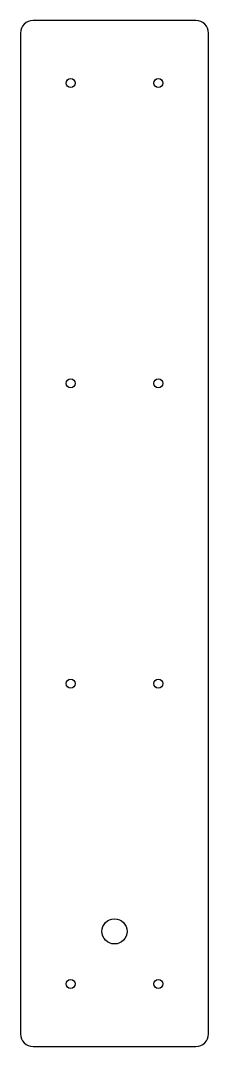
# Model space of a CAD drawing. Extents: x 0 to 150, y 0 to 820.
import ezdxf

# ---------------------------------------------------------------- set-up
doc = ezdxf.new("R2010")
doc.units = 0
doc.layers.get('0').update_dxf_attribs({"linetype": 'CONTINUOUS'})

msp = doc.modelspace()

# ---------------------------------------------------------------- linework, layer by layer
msp.add_lwpolyline([(10, 0), (140, 0, 0.414214), (150, 10), (150, 810, 0.414214), (140, 820), (10, 820, 0.414214), (0, 810), (0, 10, 0.414214)], format="xyb", close=True)
for centre, radius in [((40, 770), 3.55), ((110, 770), 3.55), ((40, 530), 3.55), ((110, 530), 3.55), ((40, 290), 3.55), ((110, 290), 3.55), ((75, 92), 10.05), ((40, 50), 3.55), ((110, 50), 3.55)]:
    msp.add_circle(centre, radius)

doc.saveas('drawing.dxf')
